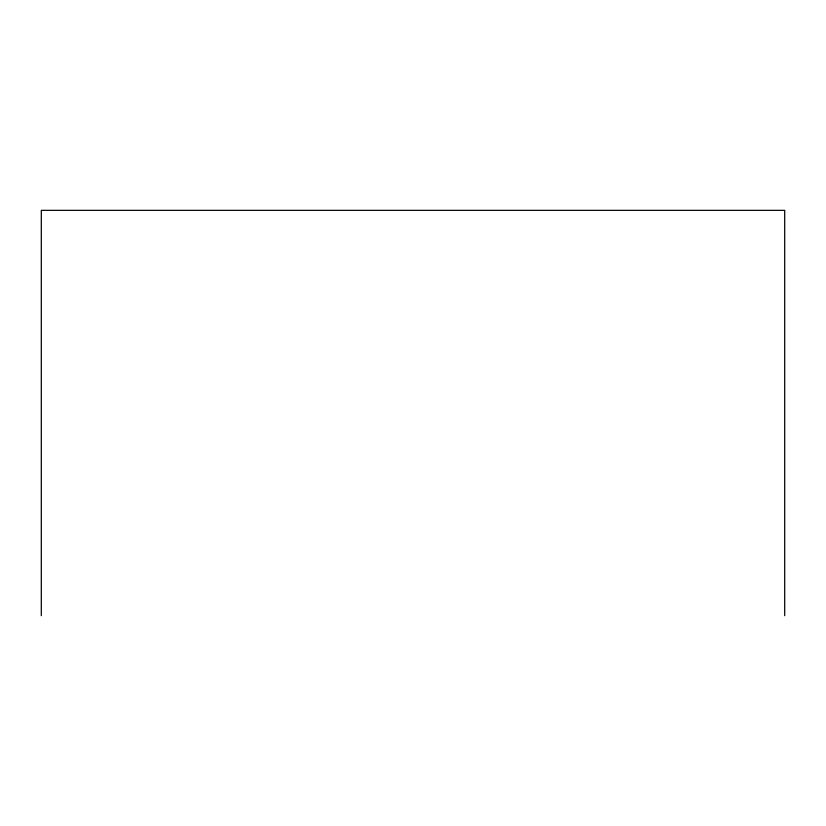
<?xml version="1.0" encoding="UTF-8"?>
<svg xmlns="http://www.w3.org/2000/svg" width="826" height="826" viewBox="0 0 826 826"><rect width="100%" height="100%" fill="white"/><g stroke="black" fill="none" stroke-linecap="round" stroke-linejoin="round"><path stroke-width="1.24" d="M784.7 615.659L784.7 210.341L41.3 210.341L41.3 615.659"/></g></svg>
